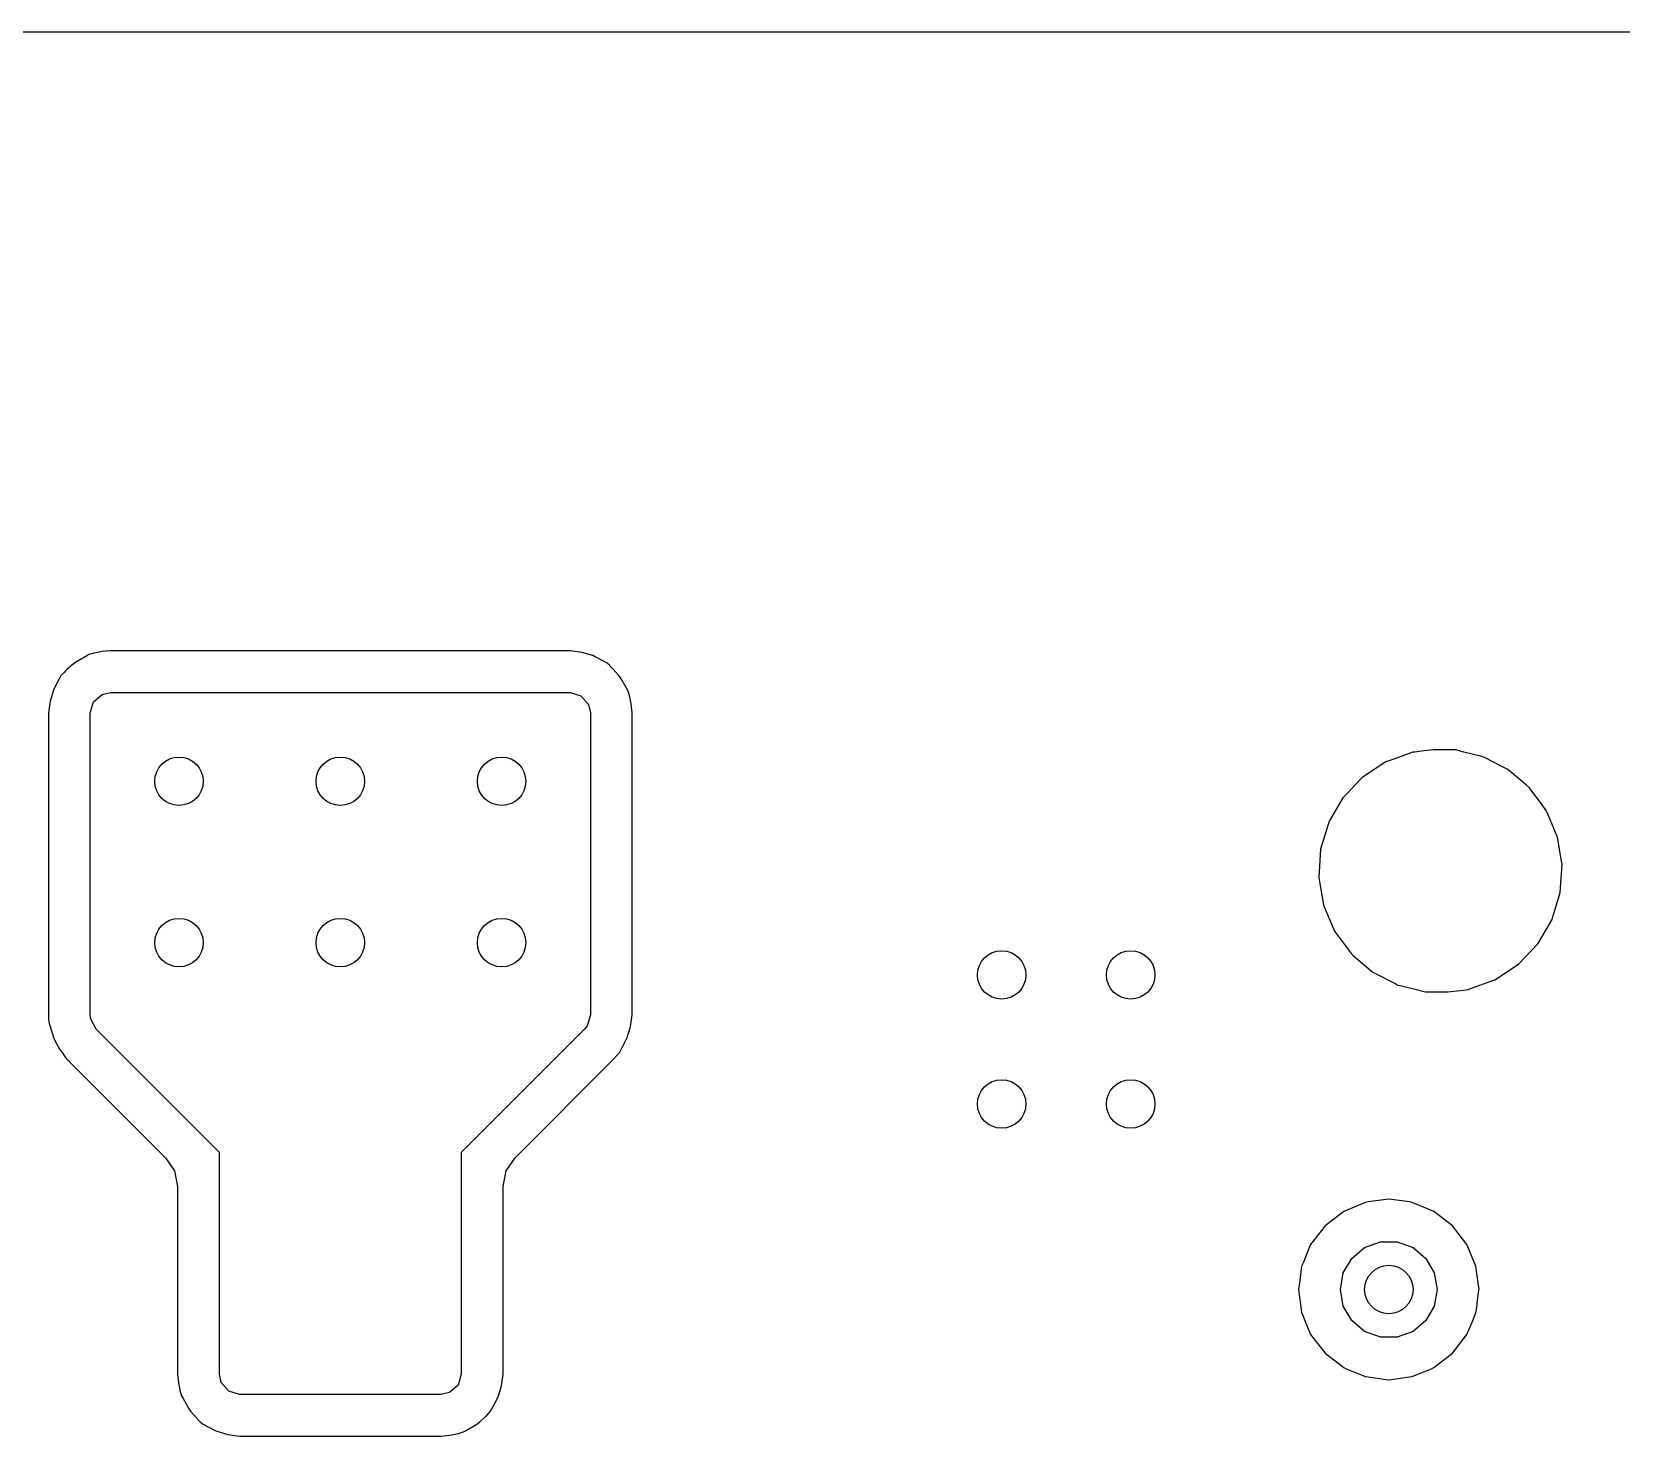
# Model space of a CAD drawing. Extents: x 0.99 to 4.24, y -7.27 to -4.02.
# Drawn here: x 2.7869 to 3.1748, y -4.4866 to -4.1439 of the extents above; entities that cross this region are included whole.
import ezdxf

# ---------------------------------------------------------------- set-up
doc = ezdxf.new("R2010")
doc.units = 0
doc.header["$MEASUREMENT"] = 0
doc.layers.add('BLACK', color=7, linetype='CONTINUOUS')

msp = doc.modelspace()

# ---------------------------------------------------------------- linework, layer by layer
at = {"layer": 'BLACK', "linetype": 'CONTINUOUS'}
for p, q in [((1.37992, -4.14388), (3.8563, -4.14388)), ((2.79702, -4.29817), (2.79545, -4.29953)), ((2.79739, -4.29785), (2.79702, -4.29817)), ((2.79782, -4.2976), (2.79739, -4.29785)), ((2.80031, -4.29618), (2.79782, -4.2976)), ((2.79782, -4.2976), (2.79782, -4.2976)), ((2.80085, -4.29587), (2.80031, -4.29618)), ((2.80031, -4.29618), (2.80031, -4.29618)), ((2.80146, -4.29571), (2.80085, -4.29587)), ((2.8016, -4.29567), (2.80146, -4.29571)), ((2.80146, -4.29571), (2.80146, -4.29571)), ((2.80191, -4.29558), (2.8016, -4.29567)), ((2.80204, -4.29555), (2.80191, -4.29558)), ((2.80268, -4.29542), (2.80204, -4.29555)), ((2.80204, -4.29555), (2.80204, -4.29555)), ((2.80397, -4.29514), (2.80268, -4.29542)), ((2.80614, -4.2949), (2.80397, -4.29514)), ((2.91827, -4.2949), (2.80614, -4.2949)), ((2.92115, -4.29532), (2.91827, -4.2949)), ((2.92383, -4.2961), (2.92115, -4.29532)), ((2.92426, -4.29633), (2.92383, -4.2961)), ((2.92519, -4.29682), (2.92426, -4.29633)), ((2.92426, -4.29633), (2.92426, -4.29633)), ((2.92736, -4.29795), (2.92519, -4.29682)), ((2.92787, -4.29845), (2.92736, -4.29795)), ((2.79345, -4.30207), (2.79278, -4.30335)), ((2.79401, -4.30099), (2.79345, -4.30207)), ((2.7947, -4.30028), (2.79401, -4.30099)), ((2.79512, -4.29984), (2.7947, -4.30028)), ((2.79528, -4.29968), (2.79512, -4.29984)), ((2.79512, -4.29984), (2.79512, -4.29984)), ((2.79545, -4.29953), (2.79528, -4.29968)), ((2.79545, -4.29953), (2.79545, -4.29953)), ((2.92851, -4.29906), (2.92787, -4.29845)), ((2.92787, -4.29845), (2.92787, -4.29845)), ((2.92867, -4.29922), (2.92851, -4.29906)), ((2.92851, -4.29906), (2.92851, -4.29906)), ((2.92882, -4.29938), (2.92867, -4.29922)), ((2.93005, -4.3008), (2.92882, -4.29938)), ((2.92882, -4.29938), (2.92882, -4.29938)), ((2.9305, -4.30133), (2.93005, -4.3008)), ((2.93074, -4.30175), (2.9305, -4.30133)), ((2.93196, -4.30389), (2.93074, -4.30175)), ((2.93074, -4.30175), (2.93074, -4.30175)), ((2.79217, -4.30452), (2.79138, -4.3072)), ((2.79278, -4.30335), (2.79217, -4.30452)), ((2.80197, -4.3074), (2.80408, -4.30557)), ((2.80408, -4.30557), (2.80614, -4.30512)), ((2.80614, -4.30512), (2.91827, -4.30512)), ((2.91827, -4.30512), (2.92095, -4.30591)), ((2.92095, -4.30591), (2.92278, -4.30802)), ((2.93247, -4.30479), (2.93196, -4.30389)), ((2.93276, -4.30585), (2.93247, -4.30479)), ((2.93321, -4.30791), (2.93276, -4.30585)), ((2.79138, -4.3072), (2.79096, -4.31008)), ((2.80118, -4.31008), (2.80197, -4.3074)), ((2.92278, -4.30802), (2.92323, -4.31008)), ((2.93344, -4.31008), (2.93321, -4.30791)), ((2.79096, -4.31008), (2.79096, -4.38377)), ((2.80118, -4.38377), (2.80118, -4.31008)), ((2.92323, -4.31008), (2.92323, -4.38377)), ((2.93344, -4.38377), (2.93344, -4.31008)), ((3.11932, -4.32135), (3.1174, -4.32205)), ((3.12333, -4.3199), (3.11932, -4.32135)), ((3.12387, -4.3197), (3.12333, -4.3199)), ((3.12333, -4.3199), (3.12333, -4.3199)), ((3.12444, -4.31963), (3.12387, -4.3197)), ((3.12608, -4.31944), (3.12444, -4.31963)), ((3.12444, -4.31963), (3.12444, -4.31963)), ((3.12898, -4.3191), (3.12608, -4.31944)), ((3.13395, -4.3191), (3.12898, -4.3191)), ((3.13438, -4.31913), (3.13395, -4.3191)), ((3.13644, -4.31963), (3.13438, -4.31913)), ((3.14051, -4.32063), (3.13644, -4.31963)), ((3.14107, -4.32077), (3.14051, -4.32063)), ((3.14051, -4.32063), (3.14051, -4.32063)), ((3.14159, -4.32103), (3.14107, -4.32077)), ((3.1457, -4.32313), (3.14159, -4.32103)), ((3.14159, -4.32103), (3.14159, -4.32103)), ((3.1174, -4.32205), (3.11164, -4.32582)), ((3.1472, -4.3239), (3.1457, -4.32313)), ((3.14764, -4.32427), (3.1472, -4.3239)), ((3.15175, -4.32776), (3.14764, -4.32427)), ((3.14764, -4.32427), (3.14764, -4.32427)), ((3.11124, -4.32624), (3.10795, -4.32972)), ((3.11164, -4.32582), (3.11124, -4.32624)), ((3.15245, -4.32836), (3.15175, -4.32776)), ((3.15279, -4.32882), (3.15245, -4.32836)), ((3.15513, -4.33199), (3.15279, -4.32882)), ((3.15279, -4.32882), (3.15279, -4.32882)), ((3.10634, -4.33179), (3.10374, -4.33627)), ((3.1069, -4.33082), (3.10634, -4.33179)), ((3.10795, -4.32972), (3.1069, -4.33082)), ((3.15653, -4.3339), (3.15513, -4.33199)), ((3.10345, -4.33678), (3.10328, -4.33733)), ((3.10374, -4.33627), (3.10345, -4.33678)), ((3.15676, -4.33443), (3.15653, -4.3339)), ((3.1584, -4.3383), (3.15676, -4.33443)), ((3.10328, -4.33733), (3.10202, -4.34148)), ((3.10328, -4.33733), (3.10328, -4.33733)), ((3.15923, -4.34024), (3.1584, -4.3383)), ((3.15933, -4.34081), (3.15923, -4.34024)), ((3.16019, -4.34584), (3.15933, -4.34081)), ((3.15933, -4.34081), (3.15933, -4.34081)), ((3.10145, -4.34337), (3.10102, -4.35024)), ((3.10202, -4.34148), (3.10145, -4.34337)), ((3.15997, -4.3539), (3.16039, -4.34702)), ((3.16039, -4.34702), (3.16019, -4.34584)), ((3.10102, -4.35024), (3.10112, -4.35081)), ((3.10112, -4.35081), (3.10209, -4.35645)), ((3.10112, -4.35081), (3.10112, -4.35081)), ((3.10209, -4.35645), (3.10209, -4.35645)), ((3.10209, -4.35645), (3.10219, -4.35702)), ((3.15816, -4.35986), (3.1598, -4.35445)), ((3.1598, -4.35445), (3.15997, -4.3539)), ((3.1598, -4.35445), (3.1598, -4.35445)), ((3.10219, -4.35702), (3.10489, -4.36336)), ((3.15797, -4.36049), (3.15816, -4.35986)), ((3.10489, -4.36336), (3.10629, -4.36527)), ((3.15451, -4.36644), (3.15762, -4.36109)), ((3.15762, -4.36109), (3.15768, -4.36099)), ((3.15768, -4.36099), (3.15797, -4.36049)), ((3.15768, -4.36099), (3.15768, -4.36099)), ((3.10629, -4.36527), (3.10826, -4.36794)), ((3.10826, -4.36794), (3.10897, -4.36891)), ((3.14978, -4.37144), (3.15451, -4.36644)), ((3.10897, -4.36891), (3.10941, -4.36928)), ((3.10941, -4.36928), (3.10941, -4.36928)), ((3.10941, -4.36928), (3.11377, -4.37299)), ((3.14402, -4.37521), (3.14978, -4.37144)), ((3.11377, -4.37299), (3.11377, -4.37299)), ((3.11377, -4.37299), (3.11421, -4.37336)), ((3.11421, -4.37336), (3.11473, -4.37363)), ((3.11473, -4.37363), (3.11983, -4.37623)), ((3.13809, -4.37736), (3.14348, -4.37541)), ((3.14348, -4.37541), (3.14402, -4.37521)), ((3.11983, -4.37623), (3.11983, -4.37623)), ((3.11983, -4.37623), (3.12035, -4.3765)), ((3.12035, -4.3765), (3.12091, -4.37663)), ((3.12091, -4.37663), (3.12091, -4.37663)), ((3.12091, -4.37663), (3.1239, -4.37736)), ((3.1239, -4.37736), (3.12703, -4.37813)), ((3.12703, -4.37813), (3.12747, -4.37816)), ((3.12747, -4.37816), (3.13243, -4.37816)), ((3.13243, -4.37816), (3.13559, -4.37779)), ((3.13559, -4.37779), (3.13697, -4.37763)), ((3.13697, -4.37763), (3.13755, -4.37756)), ((3.13697, -4.37763), (3.13697, -4.37763)), ((3.13755, -4.37756), (3.13809, -4.37736)), ((3.13809, -4.37736), (3.13809, -4.37736)), ((2.79096, -4.38377), (2.79097, -4.3839)), ((2.79097, -4.3839), (2.79097, -4.38391)), ((2.79097, -4.38391), (2.791, -4.38442)), ((2.791, -4.38442), (2.79102, -4.38486)), ((2.79102, -4.38486), (2.79114, -4.38592)), ((2.79114, -4.38592), (2.79233, -4.38972)), ((2.80129, -4.38483), (2.80118, -4.38377)), ((2.80263, -4.38728), (2.80129, -4.38483)), ((2.83268, -4.41732), (2.80263, -4.38728)), ((2.92178, -4.38728), (2.89173, -4.41732)), ((2.92244, -4.38645), (2.92178, -4.38728)), ((2.92323, -4.38377), (2.92244, -4.38645)), ((2.93249, -4.38848), (2.93293, -4.38699)), ((2.93293, -4.38699), (2.93303, -4.38665)), ((2.93303, -4.38665), (2.93344, -4.38377)), ((2.79233, -4.38972), (2.79367, -4.39218)), ((2.9304, -4.39286), (2.93224, -4.38933)), ((2.93224, -4.38933), (2.93249, -4.38848)), ((2.79367, -4.39218), (2.79428, -4.39299)), ((2.79428, -4.39299), (2.79492, -4.39385)), ((2.79492, -4.39385), (2.79541, -4.3945)), ((2.79541, -4.3945), (2.81954, -4.41864)), ((2.90487, -4.41864), (2.929, -4.3945)), ((2.929, -4.3945), (2.92973, -4.39369)), ((2.92973, -4.39369), (2.9304, -4.39286)), ((2.83268, -4.47142), (2.83268, -4.41732)), ((2.89173, -4.41732), (2.89173, -4.47142)), ((2.81954, -4.41864), (2.8217, -4.42187)), ((2.8217, -4.42187), (2.82246, -4.42568)), ((2.90195, -4.42568), (2.90271, -4.42187)), ((2.90271, -4.42187), (2.90487, -4.41864)), ((2.82246, -4.42568), (2.82246, -4.47142)), ((2.90195, -4.47142), (2.90195, -4.42568)), ((3.11181, -4.42977), (3.10963, -4.43067)), ((3.11241, -4.42952), (3.11181, -4.42977)), ((3.11181, -4.42977), (3.11181, -4.42977)), ((3.11306, -4.42943), (3.11241, -4.42952)), ((3.11746, -4.42885), (3.11306, -4.42943)), ((3.11306, -4.42943), (3.11306, -4.42943)), ((3.11811, -4.42877), (3.11746, -4.42885)), ((3.11876, -4.42885), (3.11811, -4.42877)), ((3.12316, -4.42943), (3.11876, -4.42885)), ((3.12381, -4.42952), (3.12316, -4.42943)), ((3.12316, -4.42943), (3.12316, -4.42943)), ((3.12441, -4.42977), (3.12381, -4.42952)), ((3.12757, -4.43108), (3.12441, -4.42977)), ((3.12441, -4.42977), (3.12441, -4.42977)), ((3.1071, -4.43172), (3.10254, -4.43522)), ((3.10963, -4.43067), (3.1071, -4.43172)), ((3.12912, -4.43172), (3.12757, -4.43108)), ((3.13368, -4.43522), (3.12912, -4.43172)), ((3.10254, -4.43522), (3.09904, -4.43978)), ((3.13718, -4.43978), (3.13368, -4.43522)), ((3.09879, -4.44038), (3.09726, -4.44408)), ((3.09904, -4.43978), (3.09879, -4.44038)), ((3.10906, -4.4432), (3.1122, -4.44056)), ((3.1122, -4.44056), (3.11606, -4.43916)), ((3.11606, -4.43916), (3.12016, -4.43916)), ((3.12016, -4.43916), (3.12402, -4.44056)), ((3.12402, -4.44056), (3.12716, -4.4432)), ((3.13743, -4.44038), (3.13718, -4.43978)), ((3.13896, -4.44408), (3.13743, -4.44038)), ((3.09684, -4.44509), (3.09676, -4.44574)), ((3.09726, -4.44408), (3.09684, -4.44509)), ((3.10701, -4.44675), (3.10906, -4.4432)), ((3.12716, -4.4432), (3.12921, -4.44675)), ((3.13938, -4.44509), (3.13896, -4.44408)), ((3.13946, -4.44574), (3.13938, -4.44509)), ((3.09638, -4.44862), (3.09609, -4.45079)), ((3.09676, -4.44574), (3.09638, -4.44862)), ((3.09676, -4.44574), (3.09676, -4.44574)), ((3.1063, -4.45079), (3.10701, -4.44675)), ((3.12921, -4.44675), (3.12992, -4.45079)), ((3.13984, -4.44862), (3.13946, -4.44574)), ((3.13946, -4.44574), (3.13946, -4.44574)), ((3.14013, -4.45079), (3.13984, -4.44862)), ((3.09609, -4.45079), (3.09618, -4.45143)), ((3.09618, -4.45143), (3.09673, -4.45567)), ((3.10701, -4.45483), (3.1063, -4.45079)), ((3.12992, -4.45079), (3.12921, -4.45483)), ((3.13949, -4.45567), (3.14004, -4.45143)), ((3.14004, -4.45143), (3.14013, -4.45079)), ((3.09673, -4.45567), (3.09684, -4.45649)), ((3.09684, -4.45649), (3.09709, -4.45709)), ((3.09709, -4.45709), (3.09709, -4.45709)), ((3.09709, -4.45709), (3.09755, -4.4582)), ((3.10906, -4.45838), (3.10701, -4.45483)), ((3.12921, -4.45483), (3.12716, -4.45838)), ((3.13867, -4.4582), (3.13913, -4.45709)), ((3.13913, -4.45709), (3.13938, -4.45649)), ((3.13913, -4.45709), (3.13913, -4.45709)), ((3.13938, -4.45649), (3.13949, -4.45567)), ((3.09755, -4.4582), (3.09904, -4.4618)), ((3.1122, -4.46102), (3.10906, -4.45838)), ((3.11606, -4.46242), (3.1122, -4.46102)), ((3.12402, -4.46102), (3.12016, -4.46242)), ((3.12716, -4.45838), (3.12402, -4.46102)), ((3.13718, -4.4618), (3.13867, -4.4582)), ((3.09904, -4.4618), (3.10254, -4.46636)), ((3.12016, -4.46242), (3.11606, -4.46242)), ((3.13368, -4.46636), (3.13718, -4.4618)), ((3.10254, -4.46636), (3.1071, -4.46986)), ((3.12912, -4.46986), (3.13368, -4.46636)), ((2.82246, -4.47142), (2.82269, -4.47359)), ((2.83313, -4.47348), (2.83268, -4.47142)), ((2.89173, -4.47142), (2.89094, -4.4741)), ((2.90153, -4.4743), (2.90195, -4.47142)), ((3.1071, -4.46986), (3.1077, -4.47011)), ((3.1077, -4.47011), (3.11181, -4.47181)), ((3.11181, -4.47181), (3.11181, -4.47181)), ((3.11181, -4.47181), (3.11241, -4.47206)), ((3.11241, -4.47206), (3.11306, -4.47214)), ((3.11306, -4.47214), (3.11306, -4.47214)), ((3.11306, -4.47214), (3.11746, -4.47272)), ((3.11746, -4.47272), (3.11811, -4.47281)), ((3.11811, -4.47281), (3.11876, -4.47272)), ((3.11876, -4.47272), (3.12316, -4.47214)), ((3.12316, -4.47214), (3.12381, -4.47206)), ((3.12316, -4.47214), (3.12316, -4.47214)), ((3.12381, -4.47206), (3.12441, -4.47181)), ((3.12441, -4.47181), (3.12852, -4.47011)), ((3.12441, -4.47181), (3.12441, -4.47181)), ((3.12852, -4.47011), (3.12912, -4.46986)), ((2.82269, -4.47359), (2.82314, -4.47565)), ((2.82314, -4.47565), (2.82343, -4.4767)), ((2.82343, -4.4767), (2.82374, -4.47725)), ((2.83496, -4.47559), (2.83313, -4.47348)), ((2.83764, -4.47638), (2.83496, -4.47559)), ((2.88677, -4.47638), (2.83764, -4.47638)), ((2.88883, -4.47593), (2.88677, -4.47638)), ((2.89094, -4.4741), (2.88883, -4.47593)), ((2.90075, -4.47698), (2.90153, -4.4743)), ((2.82374, -4.47725), (2.82374, -4.47725)), ((2.82374, -4.47725), (2.82516, -4.47974)), ((2.82516, -4.47974), (2.82516, -4.47974)), ((2.82516, -4.47974), (2.8254, -4.48017)), ((2.8254, -4.48017), (2.82572, -4.48054)), ((2.82572, -4.48054), (2.82709, -4.48211)), ((2.89841, -4.48102), (2.8989, -4.48051)), ((2.8989, -4.48051), (2.89989, -4.47862)), ((2.89989, -4.47862), (2.90052, -4.47741)), ((2.90052, -4.47741), (2.90075, -4.47698)), ((2.90052, -4.47741), (2.90052, -4.47741)), ((2.82709, -4.48211), (2.82709, -4.48211)), ((2.82709, -4.48211), (2.82723, -4.48228)), ((2.82723, -4.48228), (2.82739, -4.48244)), ((2.82739, -4.48244), (2.82739, -4.48244)), ((2.82739, -4.48244), (2.82803, -4.48305)), ((2.82803, -4.48305), (2.82855, -4.48355)), ((2.82855, -4.48355), (2.82994, -4.48428)), ((2.82994, -4.48428), (2.83164, -4.48517)), ((2.8926, -4.48532), (2.8951, -4.48389)), ((2.8951, -4.48389), (2.89552, -4.48365)), ((2.8951, -4.48389), (2.8951, -4.48389)), ((2.89552, -4.48365), (2.89622, -4.48305)), ((2.89622, -4.48305), (2.89747, -4.48197)), ((2.89747, -4.48197), (2.89764, -4.48182)), ((2.89747, -4.48197), (2.89747, -4.48197)), ((2.89764, -4.48182), (2.89779, -4.48166)), ((2.89779, -4.48166), (2.89841, -4.48102)), ((2.89779, -4.48166), (2.89779, -4.48166)), ((2.89841, -4.48102), (2.89841, -4.48102)), ((2.83164, -4.48517), (2.83164, -4.48517)), ((2.83164, -4.48517), (2.83208, -4.48539)), ((2.83208, -4.48539), (2.83476, -4.48618)), ((2.83476, -4.48618), (2.83764, -4.48659)), ((2.83764, -4.48659), (2.88677, -4.48659)), ((2.88677, -4.48659), (2.88894, -4.48636)), ((2.88894, -4.48636), (2.89024, -4.48608)), ((2.89024, -4.48608), (2.89087, -4.48594)), ((2.89087, -4.48594), (2.891, -4.48591)), ((2.89087, -4.48594), (2.89087, -4.48594)), ((2.891, -4.48591), (2.89131, -4.48583)), ((2.89131, -4.48583), (2.89146, -4.48579)), ((2.89146, -4.48579), (2.89206, -4.48562)), ((2.89146, -4.48579), (2.89146, -4.48579)), ((2.89206, -4.48562), (2.8926, -4.48532)), ((2.8926, -4.48532), (2.8926, -4.48532))]:
    msp.add_line(p, q, dxfattribs=at)
at = {"layer": 'BLACK'}
for centre in [(2.82283, -4.32677), (2.8622, -4.32677), (2.90157, -4.32677), (2.82283, -4.36614), (2.8622, -4.36614), (2.90157, -4.36614), (3.02362, -4.37402), (3.05512, -4.37402), (3.02362, -4.40551), (3.05512, -4.40551), (3.11811, -4.45079)]:
    msp.add_circle(centre, 0.00591, dxfattribs=at)

doc.saveas('drawing.dxf')
